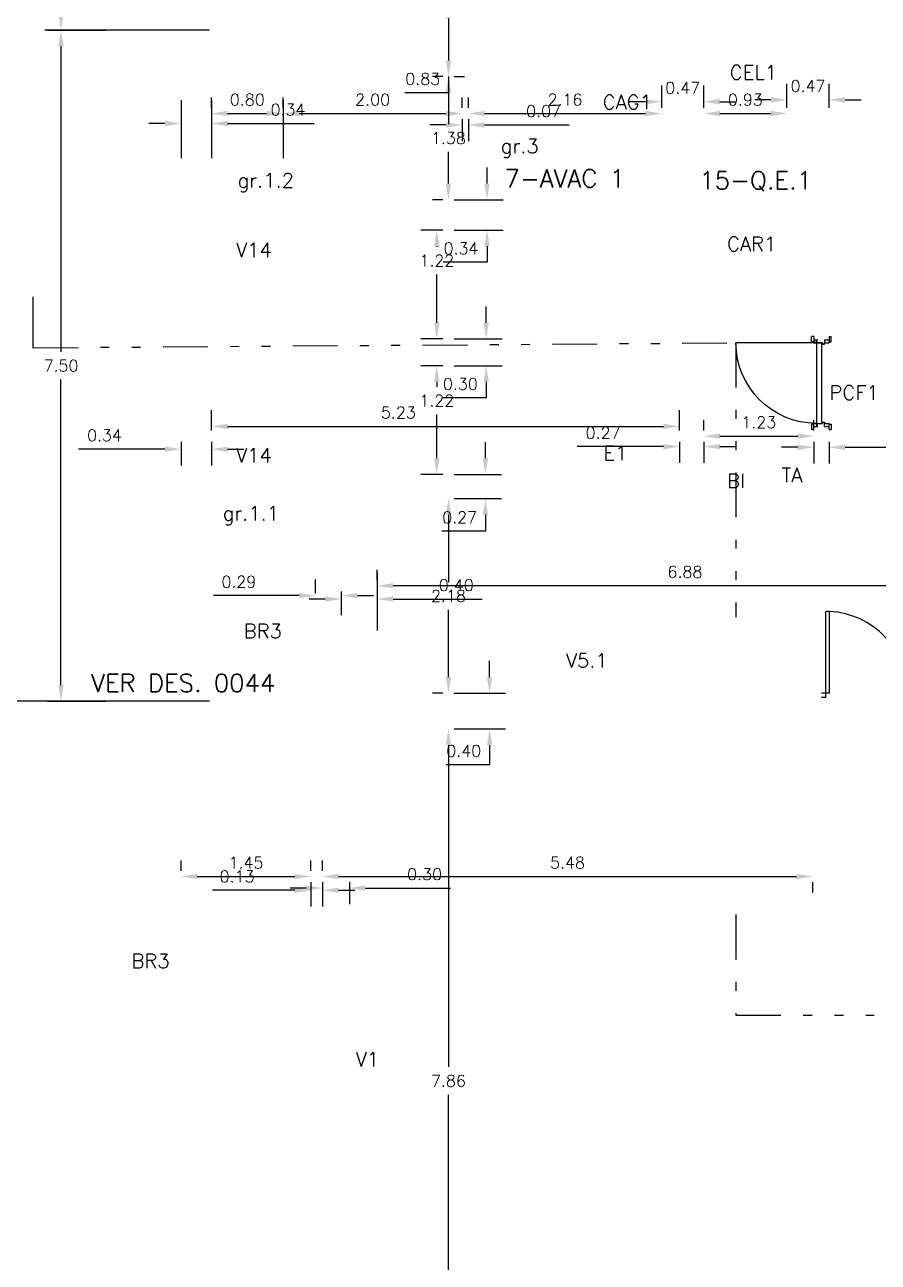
# Model space of a CAD drawing. Extents: x 19.8 to 90.6, y 5.5 to 74.
# Drawn here: x 25.4 to 34.94, y 45.97 to 59.8 of the extents above; entities that cross this region are included whole.
import ezdxf

# ---------------------------------------------------------------- set-up
doc = ezdxf.new("R2010")
doc.units = 0
doc.header["$MEASUREMENT"] = 0
for name, pattern in [('Default', [0]), ('Divide', [1.25, 0.5, -0.25, 0, -0.25, 0, -0.25]), ('Solid', [0])]:
    doc.linetypes.add(name, pattern=pattern)
doc.layers.get('DEFPOINTS').update_dxf_attribs({"linetype": 'Solid'})
for name, color, linetype in [('Dimensions (COTAS)', 212, 'Solid'), ('Sections Corte', 9, 'Solid'), ('Text O', 212, 'Default'), ('VAO', 132, 'Default')]:
    doc.layers.add(name, color=color, linetype=linetype)
doc.styles.add('Simplex', font='SIMPLEX.SHX')
doc.dimstyles.get("Standard").update_dxf_attribs({"dimtxt": 0.13, "dimasz": 0.18, "dimexe": 0.18, "dimexo": 0.0625, "dimgap": 0.09, "dimtad": 1, "dimtih": 1, "dimtoh": 1, "dimzin": 0, "dimdsep": 46, "dimtxsty": 'Simplex', "dimcen": 0.09, "dimadec": 0, "dimazin": 0, "dimtfac": 1, "dimtofl": 0, "dimtmove": 0, "dimatfit": 3, "dimfxl": 1, "dimtolj": 1, "dimtzin": 0, "dimarcsym": 0})

# ---------------------------------------------------------------- blocks, each defined once
blk = doc.blocks.new('*D78')
at = {"layer": 'DEFPOINTS', "color": 0, "transparency": 16777216}
for p in [(30.134, 56.287), (30.134, 55.987), (30.555, 55.987)]:
    blk.add_point(p, dxfattribs=at)
at = {"layer": 'Dimensions (COTAS)', "color": 0, "lineweight": -2, "transparency": 16777216}
for p, q in [((30.555, 56.467), (30.555, 56.647)), ((30.196, 56.287), (30.735, 56.287)), ((30.196, 55.987), (30.735, 55.987)), ((30.555, 55.807), (30.555, 55.627)), ((30.555, 55.627), (30.068, 55.627))]:
    blk.add_line(p, q, dxfattribs=at)
at = {"layer": 'Dimensions (COTAS)', "color": 0, "transparency": 16777216}
for points in [[(30.525, 56.467), (30.585, 56.467), (30.555, 56.287)], [(30.525, 55.807), (30.585, 55.807), (30.555, 55.987)]]:
    blk.add_solid(points, dxfattribs=at)
at = {"layer": 'Dimensions (COTAS)', "color": 0, "transparency": 16777216, "insert": (30.267, 55.782), "char_height": 0.13, "attachment_point": 5, "style": 'Simplex'}
blk.add_mtext('\\A1;0.30', dxfattribs=at)
blk = doc.blocks.new('PCF90-17')
at = {"color": 0}
for p, q in [((0, 0.002), (0, 0.9)), ((-0.01, 0.055), (-0.07, 0.055)), ((-0.07, 0.03), (-0.07, 0.055)), ((-0.07, 0.03), (-0.01, 0.03)), ((-0.035, 0.03), (-0.035, 0)), ((-0.001, 0), (-0.034, 0)), ((-0.01, 0.03), (-0.01, 0.055)), ((0, 0.03), (-0.01, 0.03)), ((0, 0.03), (0, 0)), ((0, 0), (0.9, 0)), ((0, 0), (0, -0.059)), ((0.9, 0.03), (0.91, 0.03)), ((0.9, 0.03), (0.9, 0)), ((0.9, 0), (0.9, -0.059)), ((0.901, 0), (0.934, 0)), ((0.91, 0.03), (0.91, 0.055)), ((0.91, 0.055), (0.97, 0.055)), ((0.97, 0.03), (0.91, 0.03)), ((0.935, 0.03), (0.935, 0)), ((0.97, 0.03), (0.97, 0.055)), ((-0.035, -0.001), (-0.035, -0.015)), ((-0.035, -0.09), (0, -0.09)), ((-0.035, -0.09), (-0.035, -0.14)), ((-0.032, -0.004), (-0.032, -0.015)), ((-0.004, -0.003), (-0.031, -0.003)), ((-0.003, -0.004), (-0.003, -0.062)), ((0.011, -0.063), (-0.002, -0.063)), ((0.011, -0.087), (0, -0.087)), ((0.014, -0.09), (0, -0.09)), ((0, -0.09), (0, -0.14)), ((0.014, -0.06), (0.001, -0.06)), ((0.012, -0.064), (0.012, -0.086)), ((0.886, -0.06), (0.014, -0.06)), ((0.015, -0.061), (0.015, -0.089)), ((0.885, -0.061), (0.885, -0.089)), ((0.886, -0.06), (0.899, -0.06)), ((0.886, -0.09), (0.9, -0.09)), ((0.888, -0.064), (0.888, -0.086)), ((0.889, -0.063), (0.902, -0.063)), ((0.889, -0.087), (0.9, -0.087)), ((0.9, -0.09), (0.9, -0.14)), ((0.935, -0.09), (0.9, -0.09)), ((0.903, -0.004), (0.903, -0.062)), ((0.904, -0.003), (0.931, -0.003)), ((0.932, -0.004), (0.932, -0.015)), ((0.935, -0.001), (0.935, -0.015)), ((0.935, -0.09), (0.935, -0.14)), ((-0.07, -0.14), (-0.07, -0.165)), ((-0.07, -0.14), (-0.01, -0.14)), ((-0.01, -0.165), (-0.07, -0.165)), ((-0.01, -0.14), (-0.01, -0.165)), ((0, -0.14), (-0.01, -0.14)), ((0.9, -0.14), (0.91, -0.14)), ((0.97, -0.14), (0.91, -0.14)), ((0.91, -0.14), (0.91, -0.165)), ((0.91, -0.165), (0.97, -0.165)), ((0.97, -0.14), (0.97, -0.165))]:
    blk.add_line(p, q, dxfattribs=at)
at = {"color": 0, "linetype": 'Default'}
for points in [[(0, -0.001, 0), (0, -0.001, 0), (0, 0, 0), (0, 0, 0), (-0.001, 0, 0), (-0.001, 0, 0)], [(0.901, 0, 0), (0.901, 0, 0), (0.9, 0, 0), (0.9, 0, 0), (0.9, -0.001, 0), (0.9, -0.001, 0)], [(-0.034, 0, 0), (-0.034, 0, 0), (-0.035, 0, 0), (-0.035, 0, 0), (-0.035, -0.001, 0), (-0.035, -0.001, 0)], [(-0.031, -0.003, 0), (-0.031, -0.003, 0), (-0.032, -0.003, 0), (-0.032, -0.003, 0), (-0.032, -0.004, 0), (-0.032, -0.004, 0)], [(-0.003, -0.004, 0), (-0.003, -0.004, 0), (-0.003, -0.003, 0), (-0.003, -0.003, 0), (-0.004, -0.003, 0), (-0.004, -0.003, 0)], [(-0.003, -0.062, 0), (-0.003, -0.062, 0), (-0.003, -0.063, 0), (-0.003, -0.063, 0), (-0.002, -0.063, 0), (-0.002, -0.063, 0)], [(0, -0.059, 0), (0, -0.059, 0), (0, -0.06, 0), (0, -0.06, 0), (0.001, -0.06, 0), (0.001, -0.06, 0)], [(0.012, -0.064, 0), (0.012, -0.064, 0), (0.012, -0.063, 0), (0.012, -0.063, 0), (0.011, -0.063, 0), (0.011, -0.063, 0)], [(0.011, -0.087, 0), (0.011, -0.087, 0), (0.012, -0.087, 0), (0.012, -0.087, 0), (0.012, -0.086, 0), (0.012, -0.086, 0)], [(0.015, -0.061, 0), (0.015, -0.061, 0), (0.015, -0.06, 0), (0.015, -0.06, 0), (0.014, -0.06, 0), (0.014, -0.06, 0)], [(0.014, -0.09, 0), (0.014, -0.09, 0), (0.015, -0.09, 0), (0.015, -0.09, 0), (0.015, -0.089, 0), (0.015, -0.089, 0)], [(0.014, -0.09, 0), (0.014, -0.09, 0), (0.015, -0.09, 0), (0.015, -0.09, 0), (0.015, -0.089, 0), (0.015, -0.089, 0)], [(0.886, -0.06, 0), (0.886, -0.06, 0), (0.885, -0.06, 0), (0.885, -0.06, 0), (0.885, -0.061, 0), (0.885, -0.061, 0)], [(0.885, -0.089, 0), (0.885, -0.089, 0), (0.885, -0.09, 0), (0.885, -0.09, 0), (0.886, -0.09, 0), (0.886, -0.09, 0)], [(0.885, -0.089, 0), (0.885, -0.089, 0), (0.885, -0.09, 0), (0.885, -0.09, 0), (0.886, -0.09, 0), (0.886, -0.09, 0)], [(0.889, -0.063, 0), (0.889, -0.063, 0), (0.888, -0.063, 0), (0.888, -0.063, 0), (0.888, -0.064, 0), (0.888, -0.064, 0)], [(0.888, -0.086, 0), (0.888, -0.086, 0), (0.888, -0.087, 0), (0.888, -0.087, 0), (0.889, -0.087, 0), (0.889, -0.087, 0)], [(0.899, -0.06, 0), (0.899, -0.06, 0), (0.9, -0.06, 0), (0.9, -0.06, 0), (0.9, -0.059, 0), (0.9, -0.059, 0)], [(0.902, -0.063, 0), (0.902, -0.063, 0), (0.903, -0.063, 0), (0.903, -0.063, 0), (0.903, -0.062, 0), (0.903, -0.062, 0)], [(0.904, -0.003, 0), (0.904, -0.003, 0), (0.903, -0.003, 0), (0.903, -0.003, 0), (0.903, -0.004, 0), (0.903, -0.004, 0)], [(0.932, -0.004, 0), (0.932, -0.004, 0), (0.932, -0.003, 0), (0.932, -0.003, 0), (0.931, -0.003, 0), (0.931, -0.003, 0)], [(0.935, -0.001, 0), (0.935, -0.001, 0), (0.935, 0, 0), (0.935, 0, 0), (0.934, 0, 0), (0.934, 0, 0)]]:
    blk.add_polyline3d(points, dxfattribs=at)
at = {"color": 0}
blk.add_arc((0, 0), 0.9, 360, 90, dxfattribs=at)
blk = doc.blocks.new('*D81')
at = {"layer": 'DEFPOINTS', "color": 0, "transparency": 16777216}
for p in [(27.526, 59.737), (25.805, 52.237), (27.526, 52.237)]:
    blk.add_point(p, dxfattribs=at)
at = {"layer": 'Dimensions (COTAS)', "color": 0, "lineweight": -2, "transparency": 16777216}
for p, q in [((27.464, 59.737), (25.625, 59.737)), ((25.805, 59.557), (25.805, 56.142)), ((25.805, 52.417), (25.805, 55.832)), ((27.464, 52.237), (25.625, 52.237))]:
    blk.add_line(p, q, dxfattribs=at)
at = {"layer": 'Dimensions (COTAS)', "color": 0, "transparency": 16777216}
for points in [[(25.775, 59.557), (25.835, 59.557), (25.805, 59.737)], [(25.775, 52.417), (25.835, 52.417), (25.805, 52.237)]]:
    blk.add_solid(points, dxfattribs=at)
at = {"layer": 'Dimensions (COTAS)', "color": 0, "transparency": 16777216, "insert": (25.805, 55.987), "char_height": 0.13, "attachment_point": 5, "style": 'Simplex'}
blk.add_mtext('\\A1;7.50', dxfattribs=at)
blk = doc.blocks.new('*D82')
at = {"layer": 'DEFPOINTS', "color": 0, "transparency": 16777216}
for p in [(27.526, 67.237), (24.805, 52.237), (27.526, 52.237)]:
    blk.add_point(p, dxfattribs=at)
at = {"layer": 'Dimensions (COTAS)', "color": 0, "lineweight": -2, "transparency": 16777216}
for p, q in [((27.464, 67.237), (24.625, 67.237)), ((24.805, 67.057), (24.805, 59.892)), ((24.805, 52.417), (24.805, 59.582)), ((27.464, 52.237), (24.625, 52.237))]:
    blk.add_line(p, q, dxfattribs=at)
at = {"layer": 'Dimensions (COTAS)', "color": 0, "transparency": 16777216}
for points in [[(24.775, 67.057), (24.835, 67.057), (24.805, 67.237)], [(24.775, 52.417), (24.835, 52.417), (24.805, 52.237)]]:
    blk.add_solid(points, dxfattribs=at)
at = {"layer": 'Dimensions (COTAS)', "color": 0, "transparency": 16777216, "insert": (24.805, 59.737), "char_height": 0.13, "attachment_point": 5, "style": 'Simplex'}
blk.add_mtext('\\A1;15.00', dxfattribs=at)
blk = doc.blocks.new('*D146')
at = {"layer": 'DEFPOINTS', "color": 0, "transparency": 16777216}
for p in [(34.216, 55.199), (34.386, 55.199), (34.386, 55.075)]:
    blk.add_point(p, dxfattribs=at)
at = {"layer": 'Dimensions (COTAS)', "color": 0, "lineweight": -2, "transparency": 16777216}
for p, q in [((34.036, 55.075), (33.856, 55.075)), ((34.216, 55.137), (34.216, 54.895)), ((34.386, 55.137), (34.386, 54.895)), ((34.566, 55.075), (35.487, 55.075))]:
    blk.add_line(p, q, dxfattribs=at)
at = {"layer": 'Dimensions (COTAS)', "color": 0, "transparency": 16777216}
for points in [[(34.036, 55.105), (34.036, 55.045), (34.216, 55.075)], [(34.566, 55.105), (34.566, 55.045), (34.386, 55.075)]]:
    blk.add_solid(points, dxfattribs=at)
at = {"layer": 'Dimensions (COTAS)', "color": 0, "transparency": 16777216, "insert": (35.211, 55.23), "char_height": 0.13, "attachment_point": 5, "style": 'Simplex'}
blk.add_mtext('\\A1;0.17', dxfattribs=at)
blk = doc.blocks.new('*D147')
at = {"layer": 'DEFPOINTS', "color": 0, "transparency": 16777216}
for p in [(29.336, 53.527), (29.336, 53.527), (36.216, 53.527)]:
    blk.add_point(p, dxfattribs=at)
at = {"layer": 'Dimensions (COTAS)', "color": 0, "lineweight": -2, "transparency": 16777216}
for p, q in [((29.336, 53.589), (29.336, 53.707)), ((36.036, 53.527), (29.516, 53.527)), ((36.216, 53.464), (36.216, 53.347))]:
    blk.add_line(p, q, dxfattribs=at)
at = {"layer": 'Dimensions (COTAS)', "color": 0, "transparency": 16777216}
for points in [[(29.516, 53.557), (29.516, 53.497), (29.336, 53.527)], [(36.036, 53.557), (36.036, 53.497), (36.216, 53.527)]]:
    blk.add_solid(points, dxfattribs=at)
at = {"layer": 'Dimensions (COTAS)', "color": 0, "transparency": 16777216, "insert": (32.776, 53.682), "char_height": 0.13, "attachment_point": 5, "style": 'Simplex'}
blk.add_mtext('\\A1;6.88', dxfattribs=at)
blk = doc.blocks.new('*D149')
at = {"layer": 'DEFPOINTS', "color": 0, "transparency": 16777216}
for p in [(30.134, 51.927), (30.134, 44.062), (30.134, 44.062)]:
    blk.add_point(p, dxfattribs=at)
at = {"layer": 'Dimensions (COTAS)', "color": 0, "lineweight": -2, "transparency": 16777216}
for p, q in [((30.196, 51.927), (30.314, 51.927)), ((30.134, 51.747), (30.134, 48.149)), ((30.134, 44.242), (30.134, 47.839)), ((30.071, 44.062), (29.954, 44.062))]:
    blk.add_line(p, q, dxfattribs=at)
at = {"layer": 'Dimensions (COTAS)', "color": 0, "transparency": 16777216}
for points in [[(30.104, 51.747), (30.164, 51.747), (30.134, 51.927)], [(30.104, 44.242), (30.164, 44.242), (30.134, 44.062)]]:
    blk.add_solid(points, dxfattribs=at)
at = {"layer": 'Dimensions (COTAS)', "color": 0, "transparency": 16777216, "insert": (30.134, 47.994), "char_height": 0.13, "attachment_point": 5, "style": 'Simplex'}
blk.add_mtext('\\A1;7.86', dxfattribs=at)
blk = doc.blocks.new('*D166')
at = {"layer": 'DEFPOINTS', "color": 0, "transparency": 16777216}
for p in [(28.937, 53.527), (29.336, 53.527), (28.937, 53.379)]:
    blk.add_point(p, dxfattribs=at)
at = {"layer": 'Dimensions (COTAS)', "color": 0, "lineweight": -2, "transparency": 16777216}
for p, q in [((28.937, 53.464), (28.937, 53.199)), ((29.336, 53.464), (29.336, 53.199)), ((28.757, 53.379), (28.577, 53.379)), ((29.516, 53.379), (30.509, 53.379))]:
    blk.add_line(p, q, dxfattribs=at)
at = {"layer": 'Dimensions (COTAS)', "color": 0, "transparency": 16777216}
for points in [[(28.757, 53.409), (28.757, 53.349), (28.937, 53.379)], [(29.516, 53.409), (29.516, 53.349), (29.336, 53.379)]]:
    blk.add_solid(points, dxfattribs=at)
at = {"layer": 'Dimensions (COTAS)', "color": 0, "transparency": 16777216, "insert": (30.221, 53.534), "char_height": 0.13, "attachment_point": 5, "style": 'Simplex'}
blk.add_mtext('\\A1;0.40', dxfattribs=at)
blk = doc.blocks.new('*D167')
at = {"layer": 'DEFPOINTS', "color": 0, "transparency": 16777216}
for p in [(27.486, 55.199), (32.716, 55.308), (32.716, 55.199)]:
    blk.add_point(p, dxfattribs=at)
at = {"layer": 'Dimensions (COTAS)', "color": 0, "lineweight": -2, "transparency": 16777216}
for p, q in [((27.486, 55.262), (27.486, 55.488)), ((32.716, 55.262), (32.716, 55.488)), ((27.666, 55.308), (32.536, 55.308))]:
    blk.add_line(p, q, dxfattribs=at)
at = {"layer": 'Dimensions (COTAS)', "color": 0, "transparency": 16777216}
for points in [[(27.666, 55.338), (27.666, 55.278), (27.486, 55.308)], [(32.536, 55.338), (32.536, 55.278), (32.716, 55.308)]]:
    blk.add_solid(points, dxfattribs=at)
at = {"layer": 'Dimensions (COTAS)', "color": 0, "transparency": 16777216, "insert": (29.575, 55.463), "char_height": 0.13, "attachment_point": 5, "style": 'Simplex'}
blk.add_mtext('\\A1;5.23', dxfattribs=at)
blk = doc.blocks.new('*D168')
at = {"layer": 'DEFPOINTS', "color": 0, "transparency": 16777216}
for p in [(28.727, 50.278), (29.027, 50.278), (29.027, 50.149)]:
    blk.add_point(p, dxfattribs=at)
at = {"layer": 'Dimensions (COTAS)', "color": 0, "lineweight": -2, "transparency": 16777216}
for p, q in [((28.727, 50.216), (28.727, 49.969)), ((29.027, 50.216), (29.027, 49.969)), ((28.547, 50.149), (28.367, 50.149)), ((29.207, 50.149), (30.155, 50.149))]:
    blk.add_line(p, q, dxfattribs=at)
at = {"layer": 'Dimensions (COTAS)', "color": 0, "transparency": 16777216}
for points in [[(28.547, 50.179), (28.547, 50.119), (28.727, 50.149)], [(29.207, 50.179), (29.207, 50.119), (29.027, 50.149)]]:
    blk.add_solid(points, dxfattribs=at)
at = {"layer": 'Dimensions (COTAS)', "color": 0, "transparency": 16777216, "insert": (29.867, 50.304), "char_height": 0.13, "attachment_point": 5, "style": 'Simplex'}
blk.add_mtext('\\A1;0.30', dxfattribs=at)
blk = doc.blocks.new('*D169')
at = {"layer": 'DEFPOINTS', "color": 0, "transparency": 16777216}
for p in [(28.727, 50.278), (34.201, 50.278), (34.201, 50.278)]:
    blk.add_point(p, dxfattribs=at)
at = {"layer": 'Dimensions (COTAS)', "color": 0, "lineweight": -2, "transparency": 16777216}
for p, q in [((28.727, 50.341), (28.727, 50.458)), ((28.907, 50.278), (34.021, 50.278)), ((34.201, 50.216), (34.201, 50.098))]:
    blk.add_line(p, q, dxfattribs=at)
at = {"layer": 'Dimensions (COTAS)', "color": 0, "transparency": 16777216}
for points in [[(28.907, 50.308), (28.907, 50.248), (28.727, 50.278)], [(34.021, 50.308), (34.021, 50.248), (34.201, 50.278)]]:
    blk.add_solid(points, dxfattribs=at)
at = {"layer": 'Dimensions (COTAS)', "color": 0, "transparency": 16777216, "insert": (31.464, 50.433), "char_height": 0.13, "attachment_point": 5, "style": 'Simplex'}
blk.add_mtext('\\A1;5.48', dxfattribs=at)
blk = doc.blocks.new('L')
at = {"color": 0}
blk.add_line((0, 0.15), (0, -0.5), dxfattribs=at)
blk = doc.blocks.new('*D170')
at = {"layer": 'DEFPOINTS', "color": 0, "transparency": 16777216}
for p in [(27.147, 50.278), (28.597, 50.278), (28.597, 50.278)]:
    blk.add_point(p, dxfattribs=at)
at = {"layer": 'Dimensions (COTAS)', "color": 0, "lineweight": -2, "transparency": 16777216}
for p, q in [((27.147, 50.341), (27.147, 50.458)), ((28.597, 50.341), (28.597, 50.458)), ((27.327, 50.278), (28.417, 50.278))]:
    blk.add_line(p, q, dxfattribs=at)
at = {"layer": 'Dimensions (COTAS)', "color": 0, "transparency": 16777216}
for points in [[(27.327, 50.308), (27.327, 50.248), (27.147, 50.278)], [(28.417, 50.308), (28.417, 50.248), (28.597, 50.278)]]:
    blk.add_solid(points, dxfattribs=at)
at = {"layer": 'Dimensions (COTAS)', "color": 0, "transparency": 16777216, "insert": (27.872, 50.433), "char_height": 0.13, "attachment_point": 5, "style": 'Simplex'}
blk.add_mtext('\\A1;1.45', dxfattribs=at)
blk = doc.blocks.new('*D171')
at = {"layer": 'DEFPOINTS', "color": 0, "transparency": 16777216}
for p in [(28.597, 50.278), (28.727, 50.278), (28.727, 50.124)]:
    blk.add_point(p, dxfattribs=at)
at = {"layer": 'Dimensions (COTAS)', "color": 0, "lineweight": -2, "transparency": 16777216}
for p, q in [((28.597, 50.216), (28.597, 49.944)), ((28.727, 50.216), (28.727, 49.944)), ((28.417, 50.124), (27.496, 50.124)), ((28.907, 50.124), (29.087, 50.124))]:
    blk.add_line(p, q, dxfattribs=at)
at = {"layer": 'Dimensions (COTAS)', "color": 0, "transparency": 16777216}
for points in [[(28.417, 50.154), (28.417, 50.094), (28.597, 50.124)], [(28.907, 50.154), (28.907, 50.094), (28.727, 50.124)]]:
    blk.add_solid(points, dxfattribs=at)
at = {"layer": 'Dimensions (COTAS)', "color": 0, "transparency": 16777216, "insert": (27.772, 50.279), "char_height": 0.13, "attachment_point": 5, "style": 'Simplex'}
blk.add_mtext('\\A1;0.13', dxfattribs=at)
blk = doc.blocks.new('*D172')
at = {"layer": 'DEFPOINTS', "color": 0, "transparency": 16777216}
for p in [(27.146, 55.199), (27.486, 55.199), (27.486, 55.053)]:
    blk.add_point(p, dxfattribs=at)
at = {"layer": 'Dimensions (COTAS)', "color": 0, "lineweight": -2, "transparency": 16777216}
for p, q in [((26.966, 55.053), (26, 55.053)), ((27.146, 55.137), (27.146, 54.873)), ((27.486, 55.137), (27.486, 54.873)), ((27.666, 55.053), (27.846, 55.053))]:
    blk.add_line(p, q, dxfattribs=at)
at = {"layer": 'Dimensions (COTAS)', "color": 0, "transparency": 16777216}
for points in [[(26.966, 55.083), (26.966, 55.023), (27.146, 55.053)], [(27.666, 55.083), (27.666, 55.023), (27.486, 55.053)]]:
    blk.add_solid(points, dxfattribs=at)
at = {"layer": 'Dimensions (COTAS)', "color": 0, "transparency": 16777216, "insert": (26.291, 55.208), "char_height": 0.13, "attachment_point": 5, "style": 'Simplex'}
blk.add_mtext('\\A1;0.34', dxfattribs=at)
blk = doc.blocks.new('*D173')
at = {"layer": 'DEFPOINTS', "color": 0, "transparency": 16777216}
for p in [(28.937, 53.527), (28.647, 53.417), (28.647, 53.379)]:
    blk.add_point(p, dxfattribs=at)
at = {"layer": 'Dimensions (COTAS)', "color": 0, "lineweight": -2, "transparency": 16777216}
for p, q in [((28.647, 53.442), (28.647, 53.597)), ((28.467, 53.417), (27.507, 53.417)), ((28.937, 53.464), (28.937, 53.237)), ((29.117, 53.417), (29.297, 53.417))]:
    blk.add_line(p, q, dxfattribs=at)
at = {"layer": 'Dimensions (COTAS)', "color": 0, "transparency": 16777216}
for points in [[(28.467, 53.447), (28.467, 53.387), (28.647, 53.417)], [(29.117, 53.447), (29.117, 53.387), (28.937, 53.417)]]:
    blk.add_solid(points, dxfattribs=at)
at = {"layer": 'Dimensions (COTAS)', "color": 0, "transparency": 16777216, "insert": (27.792, 53.572), "char_height": 0.13, "attachment_point": 5, "style": 'Simplex'}
blk.add_mtext('\\A1;0.29', dxfattribs=at)
blk = doc.blocks.new('*D174')
at = {"layer": 'DEFPOINTS', "color": 0, "transparency": 16777216}
for p in [(30.134, 54.502), (30.134, 52.327), (30.134, 52.327)]:
    blk.add_point(p, dxfattribs=at)
at = {"layer": 'Dimensions (COTAS)', "color": 0, "lineweight": -2, "transparency": 16777216}
for p, q in [((30.196, 54.502), (30.314, 54.502)), ((30.134, 54.322), (30.134, 53.569)), ((30.134, 52.507), (30.134, 53.259)), ((30.071, 52.327), (29.954, 52.327))]:
    blk.add_line(p, q, dxfattribs=at)
at = {"layer": 'Dimensions (COTAS)', "color": 0, "transparency": 16777216}
for points in [[(30.104, 54.322), (30.164, 54.322), (30.134, 54.502)], [(30.104, 52.507), (30.164, 52.507), (30.134, 52.327)]]:
    blk.add_solid(points, dxfattribs=at)
at = {"layer": 'Dimensions (COTAS)', "color": 0, "transparency": 16777216, "insert": (30.134, 53.414), "char_height": 0.13, "attachment_point": 5, "style": 'Simplex'}
blk.add_mtext('\\A1;2.18', dxfattribs=at)
blk = doc.blocks.new('*D175')
at = {"layer": 'DEFPOINTS', "color": 0, "transparency": 16777216}
for p in [(30.134, 52.327), (30.134, 51.927), (30.593, 51.927)]:
    blk.add_point(p, dxfattribs=at)
at = {"layer": 'Dimensions (COTAS)', "color": 0, "lineweight": -2, "transparency": 16777216}
for p, q in [((30.593, 52.507), (30.593, 52.687)), ((30.196, 52.327), (30.773, 52.327)), ((30.196, 51.927), (30.773, 51.927)), ((30.593, 51.747), (30.593, 51.527)), ((30.593, 51.527), (30.107, 51.527))]:
    blk.add_line(p, q, dxfattribs=at)
at = {"layer": 'Dimensions (COTAS)', "color": 0, "transparency": 16777216}
for points in [[(30.563, 52.507), (30.623, 52.507), (30.593, 52.327)], [(30.563, 51.747), (30.623, 51.747), (30.593, 51.927)]]:
    blk.add_solid(points, dxfattribs=at)
at = {"layer": 'Dimensions (COTAS)', "color": 0, "transparency": 16777216, "insert": (30.305, 51.682), "char_height": 0.13, "attachment_point": 5, "style": 'Simplex'}
blk.add_mtext('\\A1;0.40', dxfattribs=at)
blk = doc.blocks.new('*D176')
at = {"layer": 'DEFPOINTS', "color": 0, "transparency": 16777216}
for p in [(30.134, 54.772), (30.134, 54.502), (30.547, 54.502)]:
    blk.add_point(p, dxfattribs=at)
at = {"layer": 'Dimensions (COTAS)', "color": 0, "lineweight": -2, "transparency": 16777216}
for p, q in [((30.547, 54.952), (30.547, 55.132)), ((30.196, 54.772), (30.727, 54.772)), ((30.196, 54.502), (30.727, 54.502)), ((30.547, 54.322), (30.547, 54.136)), ((30.547, 54.136), (30.061, 54.136))]:
    blk.add_line(p, q, dxfattribs=at)
at = {"layer": 'Dimensions (COTAS)', "color": 0, "transparency": 16777216}
for points in [[(30.517, 54.952), (30.577, 54.952), (30.547, 54.772)], [(30.517, 54.322), (30.577, 54.322), (30.547, 54.502)]]:
    blk.add_solid(points, dxfattribs=at)
at = {"layer": 'Dimensions (COTAS)', "color": 0, "transparency": 16777216, "insert": (30.259, 54.291), "char_height": 0.13, "attachment_point": 5, "style": 'Simplex'}
blk.add_mtext('\\A1;0.27', dxfattribs=at)
blk = doc.blocks.new('*D177')
at = {"layer": 'DEFPOINTS', "color": 0, "transparency": 16777216}
for p in [(30.134, 55.987), (30.004, 54.772), (30.134, 54.772)]:
    blk.add_point(p, dxfattribs=at)
at = {"layer": 'Dimensions (COTAS)', "color": 0, "lineweight": -2, "transparency": 16777216}
for p, q in [((30.071, 55.987), (29.824, 55.987)), ((30.004, 55.807), (30.004, 55.751)), ((30.004, 54.952), (30.004, 55.441)), ((30.071, 54.772), (29.824, 54.772))]:
    blk.add_line(p, q, dxfattribs=at)
at = {"layer": 'Dimensions (COTAS)', "color": 0, "transparency": 16777216}
for points in [[(29.974, 55.807), (30.034, 55.807), (30.004, 55.987)], [(29.974, 54.952), (30.034, 54.952), (30.004, 54.772)]]:
    blk.add_solid(points, dxfattribs=at)
at = {"layer": 'Dimensions (COTAS)', "color": 0, "transparency": 16777216, "insert": (30.004, 55.596), "char_height": 0.13, "attachment_point": 5, "style": 'Simplex'}
blk.add_mtext('\\A1;1.22', dxfattribs=at)
blk = doc.blocks.new('*D178')
at = {"layer": 'DEFPOINTS', "color": 0, "transparency": 16777216}
for p in [(32.986, 55.199), (34.216, 55.199), (34.216, 55.199)]:
    blk.add_point(p, dxfattribs=at)
at = {"layer": 'Dimensions (COTAS)', "color": 0, "lineweight": -2, "transparency": 16777216}
for p, q in [((32.986, 55.262), (32.986, 55.379)), ((34.216, 55.262), (34.216, 55.379)), ((33.166, 55.199), (34.036, 55.199))]:
    blk.add_line(p, q, dxfattribs=at)
at = {"layer": 'Dimensions (COTAS)', "color": 0, "transparency": 16777216}
for points in [[(33.166, 55.229), (33.166, 55.169), (32.986, 55.199)], [(34.036, 55.229), (34.036, 55.169), (34.216, 55.199)]]:
    blk.add_solid(points, dxfattribs=at)
at = {"layer": 'Dimensions (COTAS)', "color": 0, "transparency": 16777216, "insert": (33.601, 55.354), "char_height": 0.13, "attachment_point": 5, "style": 'Simplex'}
blk.add_mtext('\\A1;1.23', dxfattribs=at)
blk = doc.blocks.new('*D179')
at = {"layer": 'DEFPOINTS', "color": 0, "transparency": 16777216}
for p in [(32.716, 55.199), (32.986, 55.199), (32.986, 55.082)]:
    blk.add_point(p, dxfattribs=at)
at = {"layer": 'Dimensions (COTAS)', "color": 0, "lineweight": -2, "transparency": 16777216}
for p, q in [((32.536, 55.082), (31.573, 55.082)), ((32.716, 55.137), (32.716, 54.902)), ((32.986, 55.137), (32.986, 54.902)), ((33.166, 55.082), (33.346, 55.082))]:
    blk.add_line(p, q, dxfattribs=at)
at = {"layer": 'Dimensions (COTAS)', "color": 0, "transparency": 16777216}
for points in [[(32.536, 55.112), (32.536, 55.052), (32.716, 55.082)], [(33.166, 55.112), (33.166, 55.052), (32.986, 55.082)]]:
    blk.add_solid(points, dxfattribs=at)
at = {"layer": 'Dimensions (COTAS)', "color": 0, "transparency": 16777216, "insert": (31.861, 55.237), "char_height": 0.13, "attachment_point": 5, "style": 'Simplex'}
blk.add_mtext('\\A1;0.27', dxfattribs=at)
blk = doc.blocks.new('*D191')
at = {"layer": 'DEFPOINTS', "color": 0, "transparency": 16777216}
for p in [(27.526, 67.237), (25.805, 59.737), (27.526, 59.737)]:
    blk.add_point(p, dxfattribs=at)
at = {"layer": 'Dimensions (COTAS)', "color": 0, "lineweight": -2, "transparency": 16777216}
for p, q in [((27.464, 67.237), (25.625, 67.237)), ((25.805, 67.057), (25.805, 63.642)), ((25.805, 59.917), (25.805, 63.332)), ((27.464, 59.737), (25.625, 59.737))]:
    blk.add_line(p, q, dxfattribs=at)
at = {"layer": 'Dimensions (COTAS)', "color": 0, "transparency": 16777216}
for points in [[(25.775, 67.057), (25.835, 67.057), (25.805, 67.237)], [(25.775, 59.917), (25.835, 59.917), (25.805, 59.737)]]:
    blk.add_solid(points, dxfattribs=at)
at = {"layer": 'Dimensions (COTAS)', "color": 0, "transparency": 16777216, "insert": (25.805, 63.487), "char_height": 0.13, "attachment_point": 5, "style": 'Simplex'}
blk.add_mtext('\\A1;7.50', dxfattribs=at)
blk = doc.blocks.new('*D192')
at = {"layer": 'DEFPOINTS', "color": 0, "transparency": 16777216}
for p in [(28.286, 58.805), (30.286, 58.805), (30.286, 58.805)]:
    blk.add_point(p, dxfattribs=at)
at = {"layer": 'Dimensions (COTAS)', "color": 0, "lineweight": -2, "transparency": 16777216}
for p, q in [((28.286, 58.868), (28.286, 58.985)), ((30.286, 58.868), (30.286, 58.985)), ((28.466, 58.805), (30.106, 58.805))]:
    blk.add_line(p, q, dxfattribs=at)
at = {"layer": 'Dimensions (COTAS)', "color": 0, "transparency": 16777216}
for points in [[(28.466, 58.835), (28.466, 58.775), (28.286, 58.805)], [(30.106, 58.835), (30.106, 58.775), (30.286, 58.805)]]:
    blk.add_solid(points, dxfattribs=at)
at = {"layer": 'Dimensions (COTAS)', "color": 0, "transparency": 16777216, "insert": (29.286, 58.96), "char_height": 0.13, "attachment_point": 5, "style": 'Simplex'}
blk.add_mtext('\\A1;2.00', dxfattribs=at)
blk = doc.blocks.new('*D193')
at = {"layer": 'DEFPOINTS', "color": 0, "transparency": 16777216}
for p in [(27.486, 58.805), (28.286, 58.805), (28.286, 58.805)]:
    blk.add_point(p, dxfattribs=at)
at = {"layer": 'Dimensions (COTAS)', "color": 0, "lineweight": -2, "transparency": 16777216}
for p, q in [((27.486, 58.868), (27.486, 58.985)), ((28.286, 58.868), (28.286, 58.985)), ((27.666, 58.805), (28.106, 58.805))]:
    blk.add_line(p, q, dxfattribs=at)
at = {"layer": 'Dimensions (COTAS)', "color": 0, "transparency": 16777216}
for points in [[(27.666, 58.835), (27.666, 58.775), (27.486, 58.805)], [(28.106, 58.835), (28.106, 58.775), (28.286, 58.805)]]:
    blk.add_solid(points, dxfattribs=at)
at = {"layer": 'Dimensions (COTAS)', "color": 0, "transparency": 16777216, "insert": (27.886, 58.96), "char_height": 0.13, "attachment_point": 5, "style": 'Simplex'}
blk.add_mtext('\\A1;0.80', dxfattribs=at)
blk = doc.blocks.new('*D194')
at = {"layer": 'DEFPOINTS', "color": 0, "transparency": 16777216}
for p in [(27.146, 58.805), (27.486, 58.805), (27.486, 58.693)]:
    blk.add_point(p, dxfattribs=at)
at = {"layer": 'Dimensions (COTAS)', "color": 0, "lineweight": -2, "transparency": 16777216}
for p, q in [((26.966, 58.693), (26.786, 58.693)), ((27.146, 58.743), (27.146, 58.513)), ((27.486, 58.743), (27.486, 58.513)), ((27.666, 58.693), (28.633, 58.693))]:
    blk.add_line(p, q, dxfattribs=at)
at = {"layer": 'Dimensions (COTAS)', "color": 0, "transparency": 16777216}
for points in [[(26.966, 58.723), (26.966, 58.663), (27.146, 58.693)], [(27.666, 58.723), (27.666, 58.663), (27.486, 58.693)]]:
    blk.add_solid(points, dxfattribs=at)
at = {"layer": 'Dimensions (COTAS)', "color": 0, "transparency": 16777216, "insert": (28.341, 58.848), "char_height": 0.13, "attachment_point": 5, "style": 'Simplex'}
blk.add_mtext('\\A1;0.34', dxfattribs=at)
blk = doc.blocks.new('*D195')
at = {"layer": 'DEFPOINTS', "color": 0, "transparency": 16777216}
for p in [(30.134, 60.047), (30.134, 59.217), (30.134, 59.217)]:
    blk.add_point(p, dxfattribs=at)
at = {"layer": 'Dimensions (COTAS)', "color": 0, "lineweight": -2, "transparency": 16777216}
for p, q in [((30.196, 60.047), (30.314, 60.047)), ((30.134, 59.867), (30.134, 59.397)), ((30.071, 59.217), (29.954, 59.217)), ((30.134, 59.217), (30.134, 59.037)), ((30.134, 59.037), (29.647, 59.037))]:
    blk.add_line(p, q, dxfattribs=at)
at = {"layer": 'Dimensions (COTAS)', "color": 0, "transparency": 16777216}
for points in [[(30.104, 59.867), (30.164, 59.867), (30.134, 60.047)], [(30.104, 59.397), (30.164, 59.397), (30.134, 59.217)]]:
    blk.add_solid(points, dxfattribs=at)
at = {"layer": 'Dimensions (COTAS)', "color": 0, "transparency": 16777216, "insert": (29.846, 59.192), "char_height": 0.13, "attachment_point": 5, "style": 'Simplex'}
blk.add_mtext('\\A1;0.83', dxfattribs=at)
blk = doc.blocks.new('*D196')
at = {"layer": 'DEFPOINTS', "color": 0, "transparency": 16777216}
for p in [(30.356, 58.805), (32.516, 58.805), (32.516, 58.805)]:
    blk.add_point(p, dxfattribs=at)
at = {"layer": 'Dimensions (COTAS)', "color": 0, "lineweight": -2, "transparency": 16777216}
for p, q in [((30.356, 58.868), (30.356, 58.985)), ((32.516, 58.868), (32.516, 58.985)), ((30.536, 58.805), (32.336, 58.805))]:
    blk.add_line(p, q, dxfattribs=at)
at = {"layer": 'Dimensions (COTAS)', "color": 0, "transparency": 16777216}
for points in [[(30.536, 58.835), (30.536, 58.775), (30.356, 58.805)], [(32.336, 58.835), (32.336, 58.775), (32.516, 58.805)]]:
    blk.add_solid(points, dxfattribs=at)
at = {"layer": 'Dimensions (COTAS)', "color": 0, "transparency": 16777216, "insert": (31.436, 58.96), "char_height": 0.13, "attachment_point": 5, "style": 'Simplex'}
blk.add_mtext('\\A1;2.16', dxfattribs=at)
blk = doc.blocks.new('*D197')
at = {"layer": 'DEFPOINTS', "color": 0, "transparency": 16777216}
for p in [(30.134, 59.217), (30.134, 57.842), (30.134, 57.842)]:
    blk.add_point(p, dxfattribs=at)
at = {"layer": 'Dimensions (COTAS)', "color": 0, "lineweight": -2, "transparency": 16777216}
for p, q in [((30.196, 59.217), (30.314, 59.217)), ((30.134, 59.037), (30.134, 58.685)), ((30.134, 58.022), (30.134, 58.375)), ((30.071, 57.842), (29.954, 57.842))]:
    blk.add_line(p, q, dxfattribs=at)
at = {"layer": 'Dimensions (COTAS)', "color": 0, "transparency": 16777216}
for points in [[(30.104, 59.037), (30.164, 59.037), (30.134, 59.217)], [(30.104, 58.022), (30.164, 58.022), (30.134, 57.842)]]:
    blk.add_solid(points, dxfattribs=at)
at = {"layer": 'Dimensions (COTAS)', "color": 0, "transparency": 16777216, "insert": (30.134, 58.53), "char_height": 0.13, "attachment_point": 5, "style": 'Simplex'}
blk.add_mtext('\\A1;1.38', dxfattribs=at)
blk = doc.blocks.new('*D198')
at = {"layer": 'DEFPOINTS', "color": 0, "transparency": 16777216}
for p in [(30.134, 57.502), (30.004, 56.287), (30.134, 56.287)]:
    blk.add_point(p, dxfattribs=at)
at = {"layer": 'Dimensions (COTAS)', "color": 0, "lineweight": -2, "transparency": 16777216}
for p, q in [((30.071, 57.502), (29.824, 57.502)), ((30.004, 57.322), (30.004, 57.316)), ((30.004, 56.467), (30.004, 57.006)), ((30.071, 56.287), (29.824, 56.287))]:
    blk.add_line(p, q, dxfattribs=at)
at = {"layer": 'Dimensions (COTAS)', "color": 0, "transparency": 16777216}
for points in [[(29.974, 57.322), (30.034, 57.322), (30.004, 57.502)], [(29.974, 56.467), (30.034, 56.467), (30.004, 56.287)]]:
    blk.add_solid(points, dxfattribs=at)
at = {"layer": 'Dimensions (COTAS)', "color": 0, "transparency": 16777216, "insert": (30.004, 57.161), "char_height": 0.13, "attachment_point": 5, "style": 'Simplex'}
blk.add_mtext('\\A1;1.22', dxfattribs=at)
blk = doc.blocks.new('*D199')
at = {"layer": 'DEFPOINTS', "color": 0, "transparency": 16777216}
for p in [(30.134, 57.842), (30.134, 57.502), (30.565, 57.502)]:
    blk.add_point(p, dxfattribs=at)
at = {"layer": 'Dimensions (COTAS)', "color": 0, "lineweight": -2, "transparency": 16777216}
for p, q in [((30.565, 58.022), (30.565, 58.202)), ((30.196, 57.842), (30.745, 57.842)), ((30.196, 57.502), (30.745, 57.502)), ((30.565, 57.322), (30.565, 57.142)), ((30.565, 57.142), (30.073, 57.142))]:
    blk.add_line(p, q, dxfattribs=at)
at = {"layer": 'Dimensions (COTAS)', "color": 0, "transparency": 16777216}
for points in [[(30.535, 58.022), (30.595, 58.022), (30.565, 57.842)], [(30.535, 57.322), (30.595, 57.322), (30.565, 57.502)]]:
    blk.add_solid(points, dxfattribs=at)
at = {"layer": 'Dimensions (COTAS)', "color": 0, "transparency": 16777216, "insert": (30.274, 57.297), "char_height": 0.13, "attachment_point": 5, "style": 'Simplex'}
blk.add_mtext('\\A1;0.34', dxfattribs=at)
blk = doc.blocks.new('*D200')
at = {"layer": 'DEFPOINTS', "color": 0, "transparency": 16777216}
for p in [(30.286, 58.805), (30.356, 58.805), (30.356, 58.677)]:
    blk.add_point(p, dxfattribs=at)
at = {"layer": 'Dimensions (COTAS)', "color": 0, "lineweight": -2, "transparency": 16777216}
for p, q in [((30.106, 58.677), (29.926, 58.677)), ((30.286, 58.743), (30.286, 58.497)), ((30.356, 58.743), (30.356, 58.497)), ((30.536, 58.677), (31.484, 58.677))]:
    blk.add_line(p, q, dxfattribs=at)
at = {"layer": 'Dimensions (COTAS)', "color": 0, "transparency": 16777216}
for points in [[(30.106, 58.707), (30.106, 58.647), (30.286, 58.677)], [(30.536, 58.707), (30.536, 58.647), (30.356, 58.677)]]:
    blk.add_solid(points, dxfattribs=at)
at = {"layer": 'Dimensions (COTAS)', "color": 0, "transparency": 16777216, "insert": (31.196, 58.832), "char_height": 0.13, "attachment_point": 5, "style": 'Simplex'}
blk.add_mtext('\\A1;0.07', dxfattribs=at)
blk = doc.blocks.new('*D201')
at = {"layer": 'DEFPOINTS', "color": 0, "transparency": 16777216}
for p in [(32.986, 58.805), (33.916, 58.805), (33.916, 58.805)]:
    blk.add_point(p, dxfattribs=at)
at = {"layer": 'Dimensions (COTAS)', "color": 0, "lineweight": -2, "transparency": 16777216}
for p, q in [((32.986, 58.868), (32.986, 58.985)), ((33.916, 58.868), (33.916, 58.985)), ((33.166, 58.805), (33.736, 58.805))]:
    blk.add_line(p, q, dxfattribs=at)
at = {"layer": 'Dimensions (COTAS)', "color": 0, "transparency": 16777216}
for points in [[(33.166, 58.835), (33.166, 58.775), (32.986, 58.805)], [(33.736, 58.835), (33.736, 58.775), (33.916, 58.805)]]:
    blk.add_solid(points, dxfattribs=at)
at = {"layer": 'Dimensions (COTAS)', "color": 0, "transparency": 16777216, "insert": (33.451, 58.96), "char_height": 0.13, "attachment_point": 5, "style": 'Simplex'}
blk.add_mtext('\\A1;0.93', dxfattribs=at)
blk = doc.blocks.new('*D202')
at = {"layer": 'DEFPOINTS', "color": 0, "transparency": 16777216}
for p in [(32.986, 58.937), (32.516, 58.805), (32.986, 58.805)]:
    blk.add_point(p, dxfattribs=at)
at = {"layer": 'Dimensions (COTAS)', "color": 0, "lineweight": -2, "transparency": 16777216}
for p, q in [((32.516, 58.868), (32.516, 59.117)), ((32.986, 58.868), (32.986, 59.117)), ((32.336, 58.937), (32.156, 58.937)), ((33.166, 58.937), (33.346, 58.937))]:
    blk.add_line(p, q, dxfattribs=at)
at = {"layer": 'Dimensions (COTAS)', "color": 0, "transparency": 16777216}
for points in [[(32.336, 58.967), (32.336, 58.907), (32.516, 58.937)], [(33.166, 58.967), (33.166, 58.907), (32.986, 58.937)]]:
    blk.add_solid(points, dxfattribs=at)
at = {"layer": 'Dimensions (COTAS)', "color": 0, "transparency": 16777216, "insert": (32.751, 59.092), "char_height": 0.13, "attachment_point": 5, "style": 'Simplex'}
blk.add_mtext('\\A1;0.47', dxfattribs=at)
blk = doc.blocks.new('*D203')
at = {"layer": 'DEFPOINTS', "color": 0, "transparency": 16777216}
for p in [(34.386, 58.958), (33.916, 58.805), (34.386, 58.805)]:
    blk.add_point(p, dxfattribs=at)
at = {"layer": 'Dimensions (COTAS)', "color": 0, "lineweight": -2, "transparency": 16777216}
for p, q in [((33.916, 58.868), (33.916, 59.138)), ((34.386, 58.868), (34.386, 59.138)), ((33.736, 58.958), (33.556, 58.958)), ((34.566, 58.958), (34.746, 58.958))]:
    blk.add_line(p, q, dxfattribs=at)
at = {"layer": 'Dimensions (COTAS)', "color": 0, "transparency": 16777216}
for points in [[(33.736, 58.988), (33.736, 58.928), (33.916, 58.958)], [(34.566, 58.988), (34.566, 58.928), (34.386, 58.958)]]:
    blk.add_solid(points, dxfattribs=at)
at = {"layer": 'Dimensions (COTAS)', "color": 0, "transparency": 16777216, "insert": (34.151, 59.113), "char_height": 0.13, "attachment_point": 5, "style": 'Simplex'}
blk.add_mtext('\\A1;0.47', dxfattribs=at)

msp = doc.modelspace()

# ---------------------------------------------------------------- linework, layer by layer
at = {"layer": 'Sections Corte'}
msp.add_line((25.495, 56.184), (25.495, 56.757), dxfattribs=at)
at = {"layer": 'Sections Corte', "linetype": 'Divide'}
for p, q in [((25.495, 56.187), (33.346, 56.242)), ((33.346, 56.242), (33.346, 53.178)), ((33.346, 49.852), (33.346, 48.727)), ((33.346, 48.727), (34.889, 48.727))]:
    msp.add_line(p, q, dxfattribs=at)
at = {"layer": 'VAO'}
for p, q in [((34.351, 52.327), (34.351, 53.238)), ((34.391, 53.238), (34.351, 53.238)), ((34.391, 52.327), (34.391, 53.238)), ((34.391, 52.327), (34.301, 52.327)), ((34.351, 52.277), (34.351, 52.327)), ((34.351, 52.277), (34.301, 52.277))]:
    msp.add_line(p, q, dxfattribs=at)
msp.add_arc((34.351, 52.327), 0.913, 0, 87.4876, dxfattribs=at)

# ---------------------------------------------------------------- block references
at = {"layer": 'Dimensions (COTAS)', "rotation": 90.00000000000323}
for p in [(25.805, 59.737), (25.805, 52.237)]:
    msp.add_blockref('L', p, dxfattribs=at)
at = {"layer": 'Dimensions (COTAS)'}
for p in [(27.146, 58.805), (27.486, 58.805), (28.286, 58.805), (29.336, 53.527)]:
    msp.add_blockref('L', p, dxfattribs=at)
at = {"layer": 'VAO', "xscale": -1, "rotation": 90}
msp.add_blockref('PCF90-17', (34.246, 56.242), dxfattribs=at)

# ---------------------------------------------------------------- texts
at = {"layer": 'Text O', "style": 'Simplex'}
for s, p in [('CEL1', (33.277, 59.184)), ('CAG1', (31.858, 58.852)), ('gr.3', (30.717, 58.362)), ('gr.1.2', (27.777, 57.978)), ('CAR1', (33.247, 57.268)), ('V14', (27.761, 57.201)), ('PCF1', (34.391, 55.606)), ('V14', (27.761, 54.906)), ('E1', (31.866, 54.932)), ('BI', (33.247, 54.62)), ('TA', (33.854, 54.685)), ('gr.1.1', (27.61, 54.258)), ('BR3', (27.847, 52.941)), ('V5.1', (31.447, 52.612)), ('BR3', (26.593, 49.255)), ('V1', (29.098, 48.155))]:
    msp.add_text(s, height=0.16, dxfattribs=at).set_placement(p)
at = {"layer": 'Text O', "color": 7, "style": 'Simplex'}
for s, p in [('7-AVAC 1', (30.761, 57.98)), ('15-Q.E.1', (32.937, 57.958)), ('VER DES. 0044', (26.142, 52.341))]:
    msp.add_text(s, height=0.2, dxfattribs=at).set_placement(p)

# ---------------------------------------------------------------- dimensions: what is measured, and where the dimension line sits
at = {"layer": 'Dimensions (COTAS)'}
for base, p1, p2, angle, picture, middle in [((24.805, 52.237), (27.526, 67.237), (27.526, 52.237), 90, '*D82', (24.805, 59.737)), ((25.805, 59.737), (27.526, 67.237), (27.526, 59.737), 90, '*D191', (25.805, 63.487)), ((30.134, 59.217), (30.134, 60.047), (30.134, 59.217), 90, '*D195', (29.846, 59.192)), ((25.805, 52.237), (27.526, 59.737), (27.526, 52.237), 90, '*D81', (25.805, 55.987)), ((30.1337, 57.8422), (30.1337, 59.2171), (30.1337, 57.8422), 90, '*D197', (30.1337, 58.5296)), ((28.286, 58.805), (27.486, 58.805), (28.286, 58.805), 0, '*D193', (27.886, 58.96)), ((30.286, 58.805), (28.286, 58.805), (30.286, 58.805), 0, '*D192', (29.286, 58.96)), ((32.516, 58.805), (30.356, 58.805), (32.516, 58.805), 0, '*D196', (31.436, 58.96)), ((33.916, 58.805), (32.986, 58.805), (33.916, 58.805), 0, '*D201', (33.451, 58.96)), ((34.216, 55.199), (32.986, 55.199), (34.216, 55.199), 0, '*D178', (33.601, 55.354)), ((30.1337, 52.3266), (30.1337, 54.5022), (30.1337, 52.3266), 90, '*D174', (30.1337, 53.4144)), ((29.336, 53.527), (36.216, 53.527), (29.336, 53.527), 0, '*D147', (32.776, 53.682)), ((30.1337, 44.0621), (30.1337, 51.9266), (30.1337, 44.0621), 90, '*D149', (30.1337, 47.9943))]:
    dim = msp.add_linear_dim(base=base, p1=p1, p2=p2, angle=angle, dimstyle='Standard', dxfattribs=at)
    dim.commit()
    dim.dimension.update_dxf_attribs({"geometry": picture, "text_midpoint": middle})
for base, p1, p2, angle, picture, middle in [((34.386, 58.958), (33.916, 58.805), (34.386, 58.805), 0, '*D203', (34.151, 58.958)), ((32.986, 58.937), (32.516, 58.805), (32.986, 58.805), 0, '*D202', (32.751, 58.937)), ((27.486, 58.693), (27.146, 58.805), (27.486, 58.805), 0, '*D194', (28.341, 58.693)), ((30.356, 58.677), (30.286, 58.805), (30.356, 58.805), 0, '*D200', (31.196, 58.677)), ((30.565, 57.502), (30.134, 57.842), (30.134, 57.502), 90, '*D199', (30.274, 57.142)), ((30.00365, 56.28718), (30.13365, 57.50219), (30.13365, 56.28718), 90, '*D198', (30.00365, 57.16127)), ((30.555, 55.987), (30.134, 56.287), (30.134, 55.987), 90, '*D78', (30.267, 55.627)), ((32.716, 55.308), (27.486, 55.199), (32.716, 55.199), 0, '*D167', (29.575, 55.308)), ((32.986, 55.082), (32.716, 55.199), (32.986, 55.199), 0, '*D179', (31.861, 55.082)), ((27.486, 55.053), (27.146, 55.199), (27.486, 55.199), 0, '*D172', (26.291, 55.053)), ((34.386, 55.075), (34.216, 55.199), (34.386, 55.199), 0, '*D146', (35.211, 55.075)), ((30.547, 54.502), (30.134, 54.772), (30.134, 54.502), 90, '*D176', (30.259, 54.136)), ((28.647, 53.417), (28.937, 53.527), (28.647, 53.379), 0, '*D173', (27.792, 53.417)), ((28.937, 53.379), (29.336, 53.527), (28.937, 53.527), 0, '*D166', (30.221, 53.379)), ((30.593, 51.927), (30.134, 52.327), (30.134, 51.927), 90, '*D175', (30.305, 51.527))]:
    dim = msp.add_linear_dim(base=base, p1=p1, p2=p2, angle=angle, dimstyle='Standard', dxfattribs=at)
    dim.commit()
    dim.dimension.update_dxf_attribs({"geometry": picture, "text_midpoint": middle, "dimtype": 160})
dim = msp.add_linear_dim(base=(30.004, 54.772), p1=(30.134, 55.987), p2=(30.134, 54.772), angle=90, text='1.22', dimstyle='Standard', dxfattribs=at)
dim.commit()
dim.dimension.update_dxf_attribs({"geometry": '*D177', "text_midpoint": (30.004, 55.596), "dimtype": 160})
for base, p1, p2, picture, middle in [((28.597, 50.278), (27.147, 50.278), (28.597, 50.278), '*D170', (27.872, 50.433)), ((34.201, 50.278), (28.727, 50.278), (34.201, 50.278), '*D169', (31.464, 50.433))]:
    dim = msp.add_linear_dim(base=base, p1=p1, p2=p2, dimstyle='Standard', dxfattribs=at)
    dim.commit()
    dim.dimension.update_dxf_attribs({"geometry": picture, "text_midpoint": middle})
for base, p1, p2, picture, middle in [((28.727, 50.124), (28.597, 50.278), (28.727, 50.278), '*D171', (27.772, 50.124)), ((29.027, 50.149), (28.727, 50.278), (29.027, 50.278), '*D168', (29.867, 50.149))]:
    dim = msp.add_linear_dim(base=base, p1=p1, p2=p2, dimstyle='Standard', dxfattribs=at)
    dim.commit()
    dim.dimension.update_dxf_attribs({"geometry": picture, "text_midpoint": middle, "dimtype": 160})

doc.saveas('drawing.dxf')
